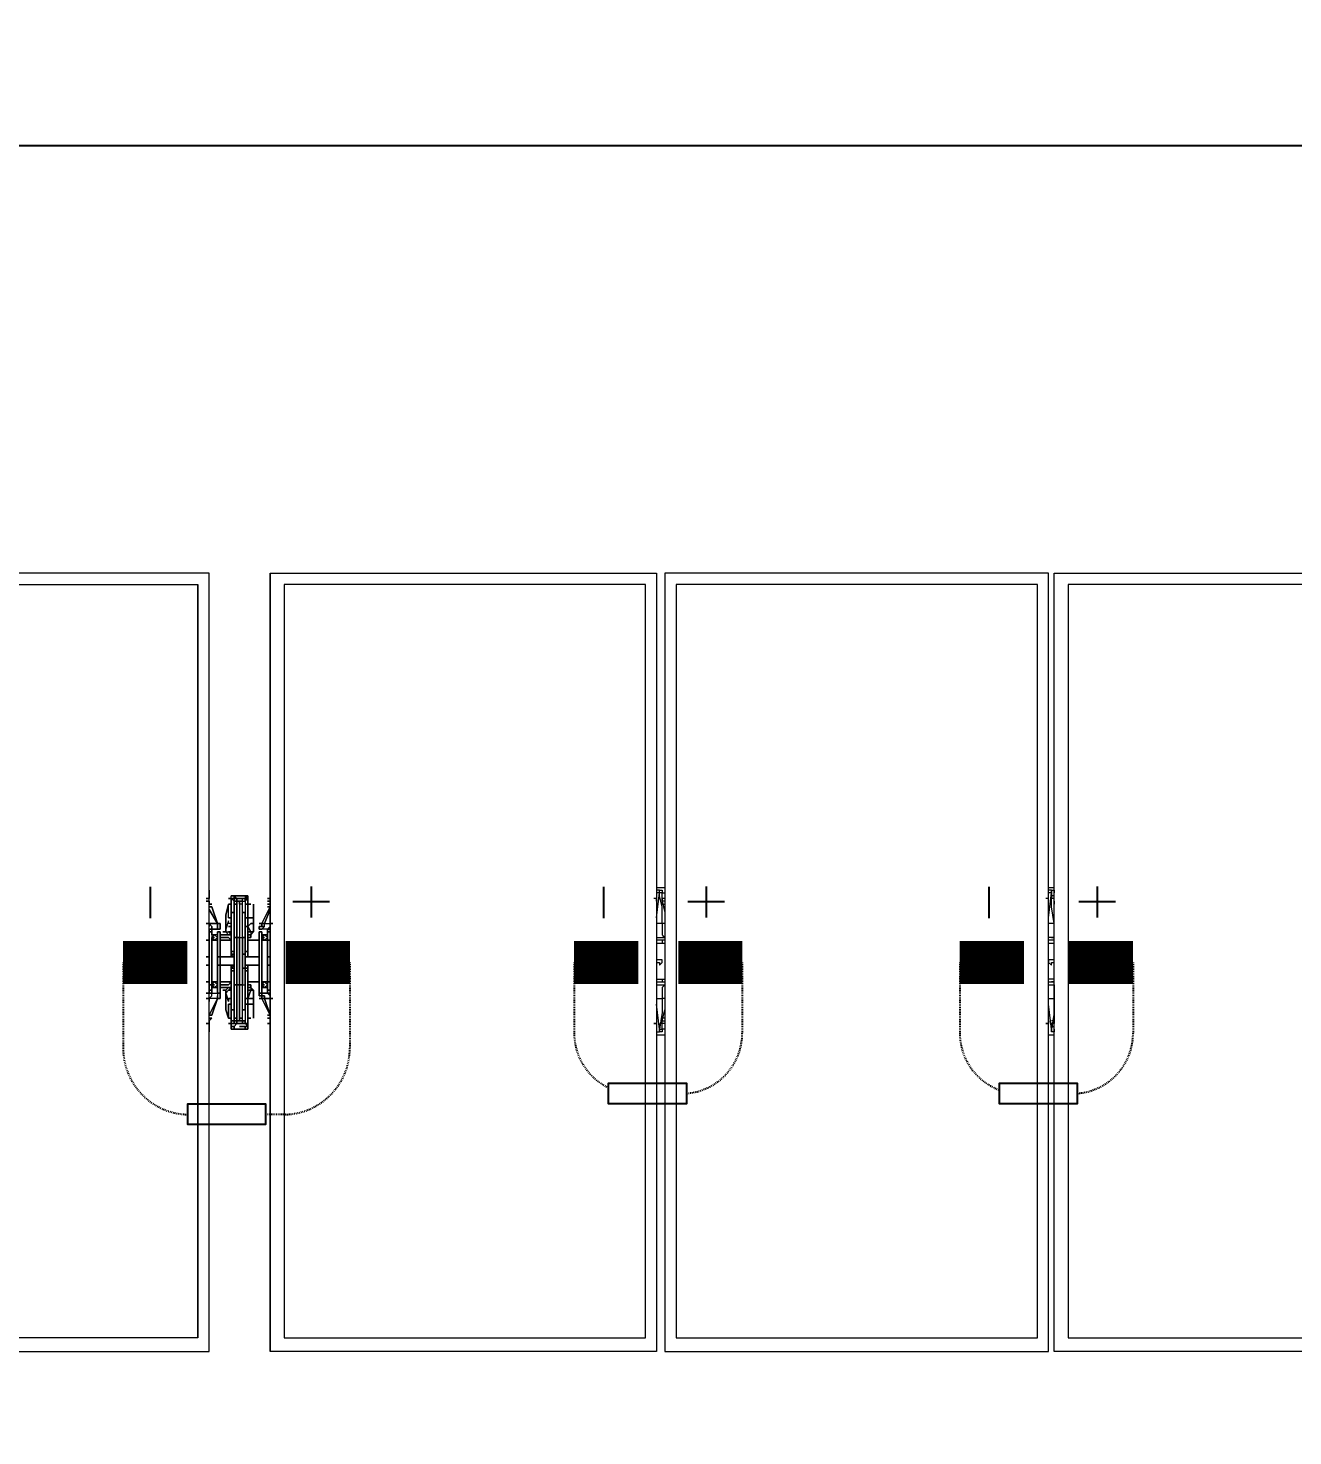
# Model space of a CAD drawing. Header units: feet. Extents: x -12372 to 90117, y -14865 to 4121.
# Drawn here: x 3112.9 to 3260, y 2515.7 to 2679.5 of the extents above; entities that cross this region are included whole.
import ezdxf
from ezdxf import colors
from ezdxf.entities.mleader import LeaderData, LeaderLine
from ezdxf.math import Vec2, Vec3

# ---------------------------------------------------------------- set-up
doc = ezdxf.new("R2010")
doc.units = ezdxf.units.FT
doc.header["$MEASUREMENT"] = 0
doc.linetypes.add('HIDDEN', pattern=[0.375, 0.25, -0.125])
for name, color, linetype in [('E-HARN-COMP', 8, 'Continuous'), ('E-TRNK-CABL-NEG', 6, 'HIDDEN'), ('E-TRUNK-CABLE-POS', 6, 'HIDDEN'), ('G-ANNO-TEXT', 1, 'Continuous'), ('Polarity-Text', 7, 'Continuous')]:
    doc.layers.add(name, color=color, linetype=linetype)
doc.styles.add('NEI-A', font='arial.ttf')

# ---------------------------------------------------------------- blocks, each defined once
blk = doc.blocks.new('A$Cc93f9aa1')
at = {"lineweight": 5}
for points in [[(3.60319, 0.46665), (3.60319, 0), (3.37153, 0), (3.37153, 0.46665)], [(3.83651, 0.46665), (3.60652, 0.46665), (3.60652, 0), (3.83651, 0)], [(4.07317, 0), (3.84151, 0), (3.84151, 0.46665), (4.07317, 0.46665)], [(4.10983, 0), (4.33982, 0), (4.33982, 0.46665), (4.10983, 0.46665)], [(3.59485, 0.45831), (3.37986, 0.45831), (3.37986, 0.00667), (3.59485, 0.00667)], [(3.82984, 0.00667), (3.82984, 0.45831), (3.61319, 0.45831), (3.61319, 0.00667)], [(4.06483, 0.00667), (4.06483, 0.45831), (3.84818, 0.45831), (3.84818, 0.00667)], [(4.1165, 0.45831), (4.33316, 0.45831), (4.33316, 0.00667), (4.1165, 0.00667)], [(4.07317, 0.26666), (4.07317, 0.26999), (4.07317, 0.27499), (4.07317, 0.26999)], [(4.09483, 0.26832), (4.0965, 0.26832), (4.09483, 0.26832), (4.09317, 0.26832), (4.09317, 0.26999), (4.09483, 0.26999), (4.0965, 0.26999), (4.09483, 0.26999), (4.09483, 0.26832), (4.09317, 0.26832), (4.0915, 0.26832), (4.08983, 0.26832), (4.08983, 0.26999), (4.08817, 0.26999), (4.0865, 0.26999), (4.08817, 0.26999), (4.08983, 0.26999), (4.08983, 0.26832), (4.0915, 0.26832), (4.0915, 0.26666), (4.0915, 0.24666), (4.08983, 0.24666), (4.08983, 0.21832), (4.08817, 0.21832), (4.08817, 0.24666), (4.08817, 0.21832), (4.08983, 0.21832), (4.08983, 0.24666), (4.0915, 0.24666), (4.0915, 0.26666), (4.08983, 0.26666), (4.0915, 0.26666), (4.0915, 0.26832), (4.08983, 0.26832), (4.08817, 0.26832), (4.08817, 0.26999), (4.0865, 0.26999), (4.0865, 0.27332), (4.0865, 0.27166), (4.08817, 0.26999), (4.0865, 0.26999), (4.08817, 0.26999), (4.08983, 0.26999), (4.0915, 0.26999), (4.08983, 0.26999), (4.08817, 0.26999), (4.0865, 0.27166), (4.08817, 0.27166), (4.0865, 0.27166), (4.08817, 0.27166), (4.08983, 0.27166), (4.0915, 0.27166), (4.08983, 0.27166), (4.08817, 0.27166), (4.0865, 0.27166), (4.0865, 0.27332), (4.0865, 0.26999), (4.08817, 0.26999), (4.08817, 0.26832), (4.08983, 0.26832), (4.0915, 0.26832), (4.09317, 0.26832), (4.09483, 0.26832), (4.09483, 0.26999), (4.09317, 0.26999), (4.09483, 0.27166), (4.0965, 0.27166), (4.09483, 0.27166), (4.09483, 0.27332), (4.0965, 0.27332), (4.09483, 0.27332), (4.09483, 0.27166), (4.09317, 0.26999), (4.09483, 0.26999), (4.09317, 0.26999), (4.0915, 0.26999), (4.08983, 0.26999), (4.0915, 0.26999), (4.09317, 0.26999), (4.09483, 0.26999), (4.0965, 0.26999), (4.0965, 0.27332), (4.09483, 0.27332), (4.08983, 0.27332), (4.0865, 0.27332), (4.08817, 0.27332), (4.0865, 0.27332), (4.08983, 0.27332), (4.09483, 0.27332), (4.0965, 0.27332), (4.0965, 0.26999), (4.09817, 0.26999), (4.0965, 0.26999), (4.09483, 0.26999), (4.09317, 0.26999), (4.09483, 0.26999), (4.0965, 0.26999), (4.0965, 0.26166), (4.09483, 0.26166), (4.0965, 0.26166), (4.0965, 0.23832), (4.09483, 0.23832), (4.0965, 0.23832), (4.0965, 0.23666), (4.09483, 0.23499), (4.0965, 0.23499), (4.09483, 0.23499), (4.10317, 0.23499), (4.10483, 0.23499), (4.10317, 0.23499), (4.10317, 0.22999), (4.10317, 0.23499), (4.09483, 0.23499), (4.0965, 0.23499), (4.09483, 0.23499), (4.0965, 0.23666), (4.0965, 0.23832), (4.0965, 0.26166), (4.0965, 0.26999), (4.09483, 0.26999), (4.0965, 0.26999), (4.09483, 0.26999), (4.09317, 0.26999), (4.09317, 0.26832)], [(4.0965, 0.27166), (4.09483, 0.27166)], [(4.10983, 0.26999), (4.10983, 0.26832), (4.10817, 0.26666), (4.10983, 0.26832), (4.10983, 0.26999), (4.10983, 0.27499)], [(4.07483, 0.25166), (4.07483, 0.24999), (4.07317, 0.24999), (4.07317, 0.25166), (4.07483, 0.25166), (4.07317, 0.25332), (4.07317, 0.25499), (4.0765, 0.25499), (4.07817, 0.25499), (4.07317, 0.26499), (4.07817, 0.25499), (4.0765, 0.25499), (4.0765, 0.25332), (4.07817, 0.25332), (4.07817, 0.25166)], [(4.08317, 0.26666), (4.08317, 0.25832), (4.08317, 0.25666), (4.08317, 0.25499), (4.0865, 0.25499), (4.08317, 0.25499), (4.08317, 0.25666), (4.08317, 0.25832), (4.0865, 0.25832), (4.0865, 0.26666), (4.0865, 0.25832), (4.0865, 0.25499), (4.08483, 0.24999), (4.08317, 0.24999), (4.08317, 0.25666), (4.08317, 0.24999), (4.08483, 0.24999), (4.0865, 0.25499), (4.0865, 0.25832), (4.08317, 0.25832)], [(4.08317, 0.26666), (4.08317, 0.24999)], [(4.0865, 0.26666), (4.08483, 0.26666)], [(4.0865, 0.23832), (4.08817, 0.23832), (4.0865, 0.23832), (4.0865, 0.26166), (4.0865, 0.26999), (4.0865, 0.26166)], [(4.08983, 0.26832), (4.08983, 0.24666), (4.08817, 0.24666), (4.08817, 0.26832)], [(4.08983, 0.26832), (4.08983, 0.24666), (4.08817, 0.24666), (4.08817, 0.26832)], [(4.08983, 0.26166), (4.08817, 0.26166)], [(4.08983, 0.26166), (4.08817, 0.26166)], [(4.09317, 0.21832), (4.09317, 0.24666), (4.09483, 0.24666), (4.09483, 0.26832), (4.09317, 0.26832), (4.09317, 0.24666), (4.0915, 0.24666), (4.0915, 0.21832), (4.09317, 0.21832), (4.09317, 0.19666), (4.0915, 0.19666), (4.08983, 0.19666), (4.0915, 0.19666), (4.09317, 0.19666), (4.09483, 0.19666), (4.09317, 0.19666), (4.09483, 0.19666), (4.09317, 0.19666), (4.09317, 0.21832), (4.0915, 0.21832), (4.0915, 0.24666), (4.09317, 0.24666), (4.09317, 0.26832), (4.09483, 0.26832), (4.09483, 0.24666), (4.09317, 0.24666), (4.09317, 0.21832), (4.09483, 0.21832), (4.09483, 0.24666), (4.09483, 0.21832)], [(4.09483, 0.26666), (4.09317, 0.26666)], [(4.0965, 0.26166), (4.09483, 0.26166)], [(4.0965, 0.25499), (4.0965, 0.25832), (4.09817, 0.25832), (4.09817, 0.26666), (4.0965, 0.26666), (4.09817, 0.26666), (4.09817, 0.25832), (4.0965, 0.25832), (4.0965, 0.26666), (4.0965, 0.25832), (4.0965, 0.25499), (4.09817, 0.25499), (4.09817, 0.25666), (4.09983, 0.25166), (4.09817, 0.25666), (4.09817, 0.25499)], [(4.09983, 0.24999), (4.09983, 0.26166), (4.09817, 0.26666), (4.09983, 0.26166), (4.09983, 0.24999), (4.09983, 0.25166)], [(4.10483, 0.25332), (4.10483, 0.25499), (4.10817, 0.26499), (4.10483, 0.25499), (4.10983, 0.25499), (4.10817, 0.25332), (4.10817, 0.25166), (4.10483, 0.25166), (4.10483, 0.25332), (4.10483, 0.25499), (4.10983, 0.25499), (4.10817, 0.25332), (4.10817, 0.25166), (4.10483, 0.25166)], [(4.07317, 0.25166), (4.07317, 0.24999), (4.07483, 0.24999), (4.07483, 0.25166), (4.07817, 0.25166), (4.07817, 0.25332), (4.0765, 0.25332), (4.0765, 0.25499), (4.07317, 0.25499), (4.07317, 0.25332), (4.07483, 0.25166)], [(4.07817, 0.25166), (4.07983, 0.25166), (4.07983, 0.25332), (4.07817, 0.25332), (4.07817, 0.25499), (4.07983, 0.25499), (4.07817, 0.25499), (4.07817, 0.25332), (4.0765, 0.25332), (4.07817, 0.25332), (4.07817, 0.25499), (4.07817, 0.25332), (4.07983, 0.25332), (4.07983, 0.25166), (4.07817, 0.25166), (4.07983, 0.25166), (4.07983, 0.21499), (4.07817, 0.21499), (4.07983, 0.21499), (4.07983, 0.25166)], [(4.08317, 0.25166), (4.08317, 0.24999), (4.08317, 0.25999), (4.08317, 0.24999)], [(4.0965, 0.25499), (4.0965, 0.24999), (4.0965, 0.24832), (4.09817, 0.24999), (4.0965, 0.24832), (4.0965, 0.24999), (4.09817, 0.24999), (4.09983, 0.25166), (4.09817, 0.24999), (4.0965, 0.24999)], [(4.09983, 0.24999), (4.09983, 0.25999), (4.09983, 0.24999), (4.09817, 0.24832), (4.09983, 0.24999), (4.1015, 0.24999)], [(4.09983, 0.25666), (4.09983, 0.25832)], [(4.10483, 0.25499), (4.10317, 0.25499), (4.10483, 0.25499), (4.10483, 0.25332), (4.10483, 0.25499), (4.10317, 0.25499)], [(4.10483, 0.21499), (4.10317, 0.21499), (4.10317, 0.25166), (4.10483, 0.25166), (4.10317, 0.25166), (4.10317, 0.25499), (4.10317, 0.25166), (4.10483, 0.25166), (4.10317, 0.25166), (4.10317, 0.21499)], [(4.07483, 0.21499), (4.07483, 0.21332), (4.07483, 0.21499), (4.07317, 0.21499), (4.07317, 0.24999), (4.07317, 0.21499)], [(4.07483, 0.24499), (4.07317, 0.24499), (4.07483, 0.24499), (4.0765, 0.24499), (4.07817, 0.24666), (4.07817, 0.24832), (4.0765, 0.24832), (4.07483, 0.24832), (4.07483, 0.24666)], [(4.0765, 0.24832), (4.07483, 0.24666), (4.0765, 0.24499), (4.07817, 0.24666)], [(4.07483, 0.24666), (4.07483, 0.24832), (4.0765, 0.24832), (4.07817, 0.24832), (4.07817, 0.24666), (4.0765, 0.24499), (4.07483, 0.24499)], [(4.0765, 0.24832), (4.07483, 0.24666), (4.0765, 0.24499), (4.07817, 0.24666)], [(4.0765, 0.24499), (4.07483, 0.24499), (4.07483, 0.24666), (4.07483, 0.24832), (4.0765, 0.24832), (4.07817, 0.24832), (4.07817, 0.24666), (4.07817, 0.24499), (4.0765, 0.24499), (4.07817, 0.24499), (4.07817, 0.24666), (4.0765, 0.24666), (4.07817, 0.24666), (4.0765, 0.24666), (4.07817, 0.24666), (4.0765, 0.24666), (4.07817, 0.24666), (4.0765, 0.24666), (4.07817, 0.24666), (4.0765, 0.24666), (4.07817, 0.24666), (4.0765, 0.24666), (4.07817, 0.24666), (4.0765, 0.24666), (4.07817, 0.24666), (4.0765, 0.24666), (4.07817, 0.24666), (4.07817, 0.24832), (4.0765, 0.24832), (4.07483, 0.24832), (4.07483, 0.24666), (4.07483, 0.24499)], [(4.07817, 0.24666), (4.0765, 0.24666)], [(4.07983, 0.24499), (4.0865, 0.24499)], [(4.08483, 0.24999), (4.08317, 0.24999), (4.08483, 0.24832), (4.08317, 0.24999), (4.08483, 0.24832)], [(4.08483, 0.24832), (4.08483, 0.24666), (4.0865, 0.24666), (4.08483, 0.24666), (4.08483, 0.24832), (4.0865, 0.24832), (4.08483, 0.24832), (4.0865, 0.24832)], [(4.09983, 0.24999), (4.09817, 0.24832), (4.0965, 0.24832), (4.10317, 0.24832), (4.0965, 0.24832), (4.09817, 0.24832), (4.09983, 0.24832), (4.09817, 0.24832)], [(4.0965, 0.24832), (4.09817, 0.24832)], [(4.10317, 0.24666), (4.09817, 0.24666), (4.0965, 0.24499), (4.10317, 0.24499), (4.0965, 0.24499), (4.09817, 0.24666)], [(4.1065, 0.24832), (4.10483, 0.24666), (4.1065, 0.24499), (4.10817, 0.24666)], [(4.10483, 0.24666), (4.10483, 0.24832), (4.1065, 0.24832), (4.10817, 0.24832), (4.10817, 0.24666), (4.1065, 0.24499), (4.10483, 0.24499), (4.10483, 0.24666), (4.10483, 0.24832), (4.10483, 0.24666), (4.10483, 0.24499), (4.1065, 0.24499), (4.10817, 0.24666), (4.10817, 0.24832), (4.1065, 0.24832), (4.10483, 0.24832)], [(4.1065, 0.24832), (4.10483, 0.24666), (4.1065, 0.24499), (4.10817, 0.24666)], [(4.1115, 0.25166), (4.10983, 0.25166), (4.10983, 0.24999), (4.10983, 0.25166), (4.10817, 0.25166), (4.10983, 0.25166)], [(4.10817, 0.24999), (4.10817, 0.25166), (4.10817, 0.24999), (4.10983, 0.24999), (4.10983, 0.21499), (4.10817, 0.21499), (4.10983, 0.21499), (4.10983, 0.24999)], [(4.1115, 0.24499), (4.10983, 0.24499)], [(4.0865, 0.23832), (4.0865, 0.23666), (4.0865, 0.23499), (4.08817, 0.23499), (4.0865, 0.23499), (4.0865, 0.23832), (4.0865, 0.23666), (4.08817, 0.23666), (4.0865, 0.23666), (4.0865, 0.23499), (4.08817, 0.23499), (4.0865, 0.23499)], [(4.0965, 0.23666), (4.0965, 0.23499), (4.09817, 0.23499), (4.0965, 0.23499), (4.0965, 0.23666), (4.09483, 0.23666), (4.0965, 0.23666), (4.0965, 0.23832), (4.0965, 0.23666), (4.09483, 0.23666)], [(3.60485, 0.23499), (3.60485, 0.23332), (3.60319, 0.23332), (3.60319, 0.23166), (3.60485, 0.23166), (3.60652, 0.23166), (3.60652, 0.23332)], [(3.83984, 0.23499), (3.83818, 0.23332), (3.83818, 0.23166), (3.84151, 0.23166), (3.84151, 0.23332), (3.83984, 0.23332)], [(4.07483, 0.23499), (4.07317, 0.23499)], [(4.07483, 0.23499), (4.07317, 0.23499)], [(4.07483, 0.22999), (4.07317, 0.22999)], [(4.07483, 0.22999), (4.07317, 0.22999)], [(4.07983, 0.23499), (4.08817, 0.23499), (4.0865, 0.23499), (4.08817, 0.23499), (4.07983, 0.23499), (4.07983, 0.22999)], [(4.08817, 0.22999), (4.07983, 0.22999), (4.08817, 0.22999), (4.0865, 0.22999), (4.08817, 0.22999), (4.0865, 0.22999)], [(4.0865, 0.22999), (4.08817, 0.22999), (4.0865, 0.22999), (4.0865, 0.22666), (4.0865, 0.22999), (4.0865, 0.22666)], [(4.10483, 0.22999), (4.10317, 0.22999), (4.09483, 0.22999), (4.0965, 0.22999), (4.09483, 0.22999), (4.0965, 0.22999), (4.0965, 0.22666), (4.0965, 0.22832), (4.09483, 0.22999), (4.10317, 0.22999)], [(4.0965, 0.22666), (4.0965, 0.22999), (4.09483, 0.22999), (4.0965, 0.22832)], [(4.0965, 0.22999), (4.09483, 0.22999)], [(4.09817, 0.22999), (4.0965, 0.22999)], [(4.1115, 0.23499), (4.10983, 0.23499)], [(4.1115, 0.23499), (4.10983, 0.23499)], [(4.1115, 0.22999), (4.10983, 0.22999)], [(4.1115, 0.22999), (4.10983, 0.22999)], [(4.07483, 0.21666), (4.0765, 0.21666), (4.07817, 0.21832), (4.07817, 0.21999), (4.0765, 0.21999), (4.07483, 0.21999), (4.07317, 0.21999), (4.07483, 0.21999), (4.07483, 0.21832), (4.07483, 0.21999), (4.07483, 0.21832), (4.07483, 0.21666), (4.0765, 0.21666)], [(4.0765, 0.21999), (4.07483, 0.21832), (4.0765, 0.21666), (4.07817, 0.21832)], [(4.0765, 0.21999), (4.07483, 0.21832), (4.0765, 0.21666), (4.07817, 0.21832)], [(4.0765, 0.21999), (4.07483, 0.21999), (4.0765, 0.21999), (4.07817, 0.21999), (4.07817, 0.21832), (4.07817, 0.21666), (4.0765, 0.21666), (4.07817, 0.21666), (4.07817, 0.21832), (4.0765, 0.21832), (4.07817, 0.21832), (4.0765, 0.21832), (4.07817, 0.21832), (4.0765, 0.21832), (4.07817, 0.21832), (4.0765, 0.21832), (4.07817, 0.21832), (4.0765, 0.21832), (4.07817, 0.21832), (4.0765, 0.21832), (4.07817, 0.21832), (4.0765, 0.21832), (4.07817, 0.21832), (4.0765, 0.21832), (4.07817, 0.21832), (4.07817, 0.21999), (4.0765, 0.21999), (4.07483, 0.21999), (4.07483, 0.21832), (4.07483, 0.21666), (4.07483, 0.21832), (4.07483, 0.21666), (4.0765, 0.21666), (4.07817, 0.21832), (4.07817, 0.21999)], [(4.0865, 0.21999), (4.07983, 0.21999)], [(4.0865, 0.22666), (4.0865, 0.20333), (4.0865, 0.19499), (4.0865, 0.20333), (4.0865, 0.22666), (4.08817, 0.22666)], [(4.0965, 0.22666), (4.09483, 0.22666), (4.0965, 0.22666), (4.0965, 0.20333), (4.09483, 0.20333), (4.0965, 0.20333)], [(4.09817, 0.21832), (4.10317, 0.21832), (4.09817, 0.21832), (4.0965, 0.21999), (4.10317, 0.21999), (4.0965, 0.21999)], [(4.10483, 0.21999), (4.10483, 0.21832), (4.10483, 0.21666), (4.1065, 0.21666), (4.10817, 0.21832), (4.10817, 0.21999), (4.1065, 0.21999)], [(4.1065, 0.21999), (4.10483, 0.21832), (4.1065, 0.21666), (4.10817, 0.21832)], [(4.10483, 0.21999), (4.10483, 0.21832), (4.10483, 0.21666), (4.10483, 0.21832), (4.10483, 0.21999), (4.1065, 0.21999)], [(4.1065, 0.21999), (4.10483, 0.21832), (4.1065, 0.21666), (4.10817, 0.21832)], [(4.10817, 0.21999), (4.10817, 0.21832), (4.10817, 0.21999), (4.1065, 0.21999)], [(4.1115, 0.21999), (4.10983, 0.21999)], [(4.07317, 0.21499), (4.07317, 0.21332)], [(4.0765, 0.21166), (4.0765, 0.20999), (4.07817, 0.20999), (4.07317, 0.19999), (4.07817, 0.20999), (4.0765, 0.20999), (4.07317, 0.20999), (4.07317, 0.21166), (4.07483, 0.21332), (4.07817, 0.21332), (4.0765, 0.21166), (4.0765, 0.20999), (4.07317, 0.20999), (4.07317, 0.21166), (4.07483, 0.21332), (4.07817, 0.21332)], [(4.07817, 0.21832), (4.0765, 0.21832)], [(4.07983, 0.20999), (4.07817, 0.20999), (4.07817, 0.21166), (4.0765, 0.21166), (4.07817, 0.21166), (4.07817, 0.20999)], [(4.07817, 0.21332), (4.07983, 0.21332), (4.07983, 0.21166), (4.07817, 0.21166), (4.07817, 0.20999), (4.07817, 0.21166), (4.07983, 0.21166), (4.07983, 0.21332)], [(4.08317, 0.21332), (4.08317, 0.20832), (4.08317, 0.21332), (4.08317, 0.21499), (4.08483, 0.21499), (4.08483, 0.21666), (4.08317, 0.21499), (4.08317, 0.21332), (4.08317, 0.21499), (4.08483, 0.21499), (4.0865, 0.21166), (4.08483, 0.20999), (4.08317, 0.20999), (4.08317, 0.20832), (4.08317, 0.20666), (4.08317, 0.20832), (4.08317, 0.20999), (4.08483, 0.20999), (4.0865, 0.21166), (4.08483, 0.21499), (4.08483, 0.21666), (4.08317, 0.21499), (4.08483, 0.21666), (4.08317, 0.21499), (4.08317, 0.20499), (4.08317, 0.21499)], [(4.0865, 0.21666), (4.08483, 0.21666), (4.08317, 0.21499), (4.08317, 0.20499), (4.08317, 0.21499), (4.08483, 0.21666), (4.0865, 0.21666), (4.08483, 0.21666), (4.0865, 0.21666), (4.08483, 0.21666), (4.0865, 0.21666), (4.08483, 0.21666)], [(4.0865, 0.21832), (4.08483, 0.21832), (4.08483, 0.21666), (4.08483, 0.21832)], [(4.09317, 0.19499), (4.09317, 0.19666), (4.09483, 0.19666), (4.09483, 0.21832), (4.09483, 0.19666), (4.09317, 0.19666), (4.09317, 0.19499), (4.09483, 0.19499)], [(4.0965, 0.21499), (4.0965, 0.21666), (4.10317, 0.21666), (4.0965, 0.21666)], [(4.0965, 0.21666), (4.09817, 0.21499), (4.0965, 0.21666), (4.09817, 0.21666)], [(4.09983, 0.21666), (4.09817, 0.21666), (4.09983, 0.21499), (4.09817, 0.21666), (4.0965, 0.21666), (4.09817, 0.21666)], [(4.09817, 0.19833), (4.0965, 0.19833), (4.09817, 0.19833), (4.09983, 0.20499), (4.09983, 0.21499), (4.09983, 0.21332), (4.09983, 0.21499), (4.09983, 0.20499)], [(4.09817, 0.20832), (4.09983, 0.21332), (4.09983, 0.21499), (4.0965, 0.21499), (4.0965, 0.21166), (4.0965, 0.20999), (4.09817, 0.20999)], [(4.09817, 0.20832), (4.09983, 0.21332), (4.09983, 0.21499), (4.0965, 0.21499), (4.0965, 0.21166), (4.0965, 0.20999), (4.09817, 0.20999)], [(4.09817, 0.21666), (4.09983, 0.21499)], [(4.09983, 0.21499), (4.09983, 0.20499), (4.09983, 0.21499), (4.1015, 0.21499)], [(4.10483, 0.21332), (4.10317, 0.21332), (4.10317, 0.20999), (4.10483, 0.20999), (4.10483, 0.21166), (4.10483, 0.21332), (4.10483, 0.21166), (4.10483, 0.20999), (4.10317, 0.20999), (4.10317, 0.21332), (4.10483, 0.21332), (4.10817, 0.21332), (4.10817, 0.21499), (4.10817, 0.21332)], [(4.10317, 0.20999), (4.10483, 0.20999), (4.10483, 0.21166), (4.10483, 0.20999)], [(4.10483, 0.20999), (4.10983, 0.20999), (4.10817, 0.21166), (4.10817, 0.21332), (4.10983, 0.21332), (4.10983, 0.21499), (4.10983, 0.21332), (4.10817, 0.21332), (4.10817, 0.21166), (4.10983, 0.20999), (4.10483, 0.20999), (4.10817, 0.19999)], [(4.10817, 0.21832), (4.1065, 0.21832)], [(4.10817, 0.21832), (4.1065, 0.21832)], [(4.08317, 0.19833), (4.08317, 0.20499), (4.08317, 0.19833), (4.08317, 0.20666), (4.0865, 0.20666), (4.0865, 0.19833), (4.08483, 0.19833), (4.0865, 0.19833), (4.0865, 0.20666), (4.08317, 0.20666)], [(4.0865, 0.20999), (4.0865, 0.20666)], [(4.08983, 0.20333), (4.08817, 0.20333)], [(4.08983, 0.20333), (4.08817, 0.20333)], [(4.09483, 0.19499), (4.09483, 0.19666), (4.09483, 0.19499), (4.0965, 0.19499), (4.0965, 0.19333), (4.09483, 0.19333), (4.0965, 0.19333), (4.09483, 0.19333), (4.09483, 0.19499), (4.0965, 0.19499), (4.0965, 0.20333), (4.0965, 0.19499), (4.09817, 0.19499), (4.0965, 0.19499), (4.0965, 0.19333), (4.09483, 0.19333), (4.09317, 0.19499), (4.0915, 0.19499), (4.09317, 0.19499), (4.09483, 0.19499), (4.09317, 0.19499)], [(4.0965, 0.20333), (4.09483, 0.20333)], [(4.0965, 0.20666), (4.0965, 0.20999)], [(4.09817, 0.19833), (4.0965, 0.19833), (4.0965, 0.20666), (4.09817, 0.20666)], [(4.09817, 0.19833), (4.0965, 0.19833), (4.0965, 0.20666), (4.09817, 0.20666)], [(4.09983, 0.20666), (4.09983, 0.20832)], [(4.07317, 0.19666), (4.07317, 0.19833)], [(4.07317, 0.18999), (4.07317, 0.19499)], [(4.08817, 0.19833), (4.0865, 0.19833)], [(4.09317, 0.19333), (4.08817, 0.19333), (4.0865, 0.19333), (4.08817, 0.19333), (4.0865, 0.19333), (4.0865, 0.19499), (4.08817, 0.19499), (4.08817, 0.19666), (4.08817, 0.19499), (4.0865, 0.19499), (4.0865, 0.19333), (4.08817, 0.19333)], [(4.0915, 0.19833), (4.0915, 0.19666), (4.08983, 0.19666), (4.0915, 0.19666)], [(4.09483, 0.19833), (4.09317, 0.19833)], [(4.0965, 0.19499), (4.09483, 0.19499), (4.09483, 0.19333), (4.0965, 0.19333), (4.09483, 0.19333), (4.09317, 0.19499), (4.09483, 0.19499), (4.09317, 0.19499), (4.09483, 0.19499), (4.09483, 0.19666)], [(4.10817, 0.19833), (4.10983, 0.19833), (4.10983, 0.19666), (4.10983, 0.19833)], [(4.10983, 0.18999), (4.10983, 0.19499)]]:
    blk.add_lwpolyline(points, close=True, dxfattribs=at)
for points in [[(4.07317, 0), (4.07317, 0.46665)], [(4.10983, 0.46665), (4.10983, 0)], [(4.06483, 0.00667), (4.06483, 0.45831)], [(4.1165, 0.45831), (4.1165, 0.00667)], [(3.60652, 0.27666), (3.60319, 0.27666)], [(3.60485, 0.26999), (3.60485, 0.27332), (3.60485, 0.27499), (3.60485, 0.27332), (3.60485, 0.27166), (3.60319, 0.27166), (3.60319, 0.26832)], [(3.60485, 0.25499), (3.60319, 0.25499), (3.60319, 0.26332), (3.60485, 0.27332)], [(3.84151, 0.27666), (3.83651, 0.27666)], [(3.83651, 0.25499), (3.83818, 0.25499), (3.83818, 0.26332), (3.83984, 0.27332)], [(3.84151, 0.27499), (3.83984, 0.27499), (3.83984, 0.27332), (3.83818, 0.27332), (3.83818, 0.26999), (3.83818, 0.26832)], [(3.83984, 0.26999), (3.83984, 0.27332), (3.83984, 0.27499)], [(4.07317, 0.26666), (4.07317, 0.26666)], [(4.07317, 0.26666), (4.07317, 0.26666)], [(4.08817, 0.26999), (4.08983, 0.26999), (4.08817, 0.26999)], [(4.08817, 0.26999), (4.08983, 0.26999), (4.08817, 0.26999)], [(4.09483, 0.26999), (4.09483, 0.26999)], [(4.09483, 0.26999), (4.09483, 0.26999)], [(4.10983, 0.26666), (4.10983, 0.26666)], [(4.10983, 0.26666), (4.10983, 0.26666)], [(3.60485, 0.24666), (3.60319, 0.24666), (3.60319, 0.25499)], [(3.83984, 0.24666), (3.83818, 0.24666), (3.83651, 0.24666), (3.83818, 0.24832), (3.83818, 0.25499)], [(4.08317, 0.25999), (4.08317, 0.25999)], [(4.08317, 0.25999), (4.08317, 0.25999)], [(4.09817, 0.25999), (4.09817, 0.25999)], [(4.09817, 0.25999), (4.09817, 0.25999)], [(3.60652, 0.24666), (3.60319, 0.24666)], [(3.60652, 0.24499), (3.60319, 0.24499), (3.60485, 0.24499)], [(3.60319, 0.24499), (3.60319, 0.24332), (3.60652, 0.24332)], [(3.84151, 0.24666), (3.83651, 0.24666)], [(3.84151, 0.24499), (3.83818, 0.24499), (3.83651, 0.24499)], [(3.83818, 0.24332), (3.83818, 0.24499)], [(4.07483, 0.24832), (4.07483, 0.24832)], [(4.07483, 0.24832), (4.07483, 0.24832)], [(4.07483, 0.24666), (4.07483, 0.24666)], [(4.07483, 0.24666), (4.07483, 0.24666)], [(4.07483, 0.24499), (4.07483, 0.24499)], [(4.07483, 0.24499), (4.07483, 0.24499)], [(4.0765, 0.24832), (4.0765, 0.24832)], [(4.0765, 0.24832), (4.0765, 0.24832)], [(4.0765, 0.24499), (4.07817, 0.24499)], [(4.0765, 0.24499), (4.0765, 0.24499)], [(4.0765, 0.24499), (4.07817, 0.24499)], [(4.0765, 0.24499), (4.0765, 0.24499)], [(4.07817, 0.25166), (4.07817, 0.25166)], [(4.07817, 0.25166), (4.07817, 0.25166)], [(4.07817, 0.24832), (4.07817, 0.24832)], [(4.07817, 0.24832), (4.07817, 0.24832)], [(4.07817, 0.24666), (4.07817, 0.24666)], [(4.07817, 0.24666), (4.07817, 0.24666)], [(4.07817, 0.24499), (4.07817, 0.24499)], [(4.07817, 0.24499), (4.07817, 0.24499)], [(4.07983, 0.25166), (4.07983, 0.25166)], [(4.07983, 0.25166), (4.07983, 0.25166)], [(4.08317, 0.24999), (4.08483, 0.24832)], [(4.08317, 0.24999), (4.08483, 0.24832)], [(4.08317, 0.24999), (4.08483, 0.24832)], [(4.08317, 0.24999), (4.08483, 0.24999)], [(4.08483, 0.24832), (4.08483, 0.24999)], [(4.0865, 0.24832), (4.08483, 0.24832)], [(4.0865, 0.24832), (4.08483, 0.24832)], [(4.08483, 0.24832), (4.0865, 0.24832)], [(4.08483, 0.24832), (4.0865, 0.24832)], [(4.10317, 0.25166), (4.10317, 0.25166)], [(4.10317, 0.25166), (4.10317, 0.25166)], [(4.10483, 0.24832), (4.1065, 0.24832), (4.10817, 0.24832), (4.10817, 0.24666), (4.10817, 0.24499), (4.1065, 0.24499), (4.10483, 0.24499), (4.10483, 0.24666), (4.10483, 0.24499)], [(4.10483, 0.24832), (4.10483, 0.24832)], [(4.10483, 0.24499), (4.1065, 0.24499), (4.10817, 0.24499), (4.10817, 0.24666), (4.1065, 0.24666), (4.10817, 0.24666), (4.1065, 0.24666), (4.10817, 0.24666), (4.1065, 0.24666), (4.10817, 0.24666), (4.1065, 0.24666), (4.10817, 0.24666), (4.1065, 0.24666), (4.10817, 0.24666), (4.1065, 0.24666), (4.10817, 0.24666), (4.1065, 0.24666), (4.10817, 0.24666), (4.1065, 0.24666), (4.10817, 0.24666), (4.1065, 0.24666), (4.10817, 0.24666), (4.10983, 0.24666), (4.10817, 0.24666), (4.10817, 0.24832), (4.1065, 0.24832), (4.10483, 0.24832)], [(4.10483, 0.24832), (4.10483, 0.24832)], [(4.10483, 0.24666), (4.10483, 0.24666)], [(4.10483, 0.24666), (4.10483, 0.24666)], [(4.10483, 0.24499), (4.10483, 0.24499)], [(4.10483, 0.24499), (4.10483, 0.24499)], [(4.1065, 0.24832), (4.1065, 0.24832)], [(4.1065, 0.24832), (4.1065, 0.24832)], [(4.1065, 0.24499), (4.1065, 0.24499)], [(4.1065, 0.24499), (4.1065, 0.24499)], [(4.10817, 0.24832), (4.10817, 0.24832)], [(4.10817, 0.24832), (4.10817, 0.24832)], [(4.10817, 0.24666), (4.10817, 0.24666)], [(4.10817, 0.24666), (4.10817, 0.24666)], [(4.10817, 0.24499), (4.10817, 0.24499)], [(4.10817, 0.24499), (4.10817, 0.24499)], [(3.84151, 0.24332), (3.83818, 0.24332), (3.83651, 0.24332)], [(4.0865, 0.22999), (4.08817, 0.22999)], [(4.0865, 0.22999), (4.08817, 0.22999)], [(4.0865, 0.22999), (4.08817, 0.22999)], [(4.0865, 0.22999), (4.08817, 0.22999)], [(4.0965, 0.22999), (4.09817, 0.22999)], [(4.0965, 0.22999), (4.09817, 0.22999)], [(3.60652, 0.22166), (3.60319, 0.22166), (3.60319, 0.21999), (3.60652, 0.21999)], [(3.84151, 0.22166), (3.83818, 0.22166), (3.83651, 0.22166)], [(3.83651, 0.21999), (3.83818, 0.21999), (3.84151, 0.21999)], [(3.83818, 0.21999), (3.83818, 0.22166)], [(4.07483, 0.21999), (4.07483, 0.21999)], [(4.07483, 0.21999), (4.07483, 0.21999)], [(4.0765, 0.21999), (4.0765, 0.21999)], [(4.0765, 0.21999), (4.0765, 0.21999)], [(4.07817, 0.21999), (4.07817, 0.21999)], [(4.07817, 0.21999), (4.07817, 0.21999)], [(4.10483, 0.21832), (4.10483, 0.21999)], [(4.1065, 0.21999), (4.10483, 0.21999)], [(4.10483, 0.21999), (4.10483, 0.21999)], [(4.10483, 0.21999), (4.10483, 0.21999)], [(4.10817, 0.21999), (4.1065, 0.21999)], [(4.1065, 0.21999), (4.1065, 0.21999)], [(4.1065, 0.21999), (4.1065, 0.21999)], [(4.10817, 0.21999), (4.10817, 0.21999)], [(4.10817, 0.21832), (4.10817, 0.21999)], [(4.10817, 0.21999), (4.10817, 0.21999)], [(3.60485, 0.21832), (3.60319, 0.21832), (3.60319, 0.20999), (3.60485, 0.19999), (3.60485, 0.19166), (3.60652, 0.19166)], [(3.60319, 0.21832), (3.60652, 0.21832)], [(3.83818, 0.20999), (3.83818, 0.21666), (3.83651, 0.21832), (3.83818, 0.21832), (3.83651, 0.21832)], [(3.84151, 0.21832), (3.83818, 0.21832)], [(4.07317, 0.21332), (4.07483, 0.21332), (4.07317, 0.21332)], [(4.07317, 0.21332), (4.07483, 0.21332), (4.07317, 0.21332)], [(4.07483, 0.21832), (4.07483, 0.21832)], [(4.07483, 0.21832), (4.07483, 0.21832)], [(4.07483, 0.21666), (4.07483, 0.21666)], [(4.07483, 0.21666), (4.07483, 0.21666)], [(4.0765, 0.21666), (4.0765, 0.21666)], [(4.0765, 0.21666), (4.0765, 0.21666)], [(4.07817, 0.21832), (4.07817, 0.21832)], [(4.07817, 0.21832), (4.07817, 0.21832)], [(4.07817, 0.21666), (4.07817, 0.21666)], [(4.07817, 0.21666), (4.07817, 0.21666)], [(4.07817, 0.21499), (4.07817, 0.21499)], [(4.07817, 0.21499), (4.07817, 0.21499)], [(4.07983, 0.21499), (4.07983, 0.21499)], [(4.07983, 0.21499), (4.07983, 0.21499)], [(4.08983, 0.21832), (4.08983, 0.19666), (4.08817, 0.19666), (4.08817, 0.21832)], [(4.08983, 0.21832), (4.08983, 0.19666), (4.08817, 0.19666), (4.08817, 0.21832)], [(4.0915, 0.21832), (4.08983, 0.21832)], [(4.0915, 0.21832), (4.08983, 0.21832)], [(4.0915, 0.19833), (4.0915, 0.21832)], [(4.0915, 0.19833), (4.0915, 0.21832)], [(4.10317, 0.21499), (4.10317, 0.21499)], [(4.10317, 0.21499), (4.10317, 0.21499)], [(4.10483, 0.21666), (4.10483, 0.21832)], [(4.10483, 0.21832), (4.10483, 0.21832)], [(4.10483, 0.21832), (4.10483, 0.21832)], [(4.10483, 0.21666), (4.1065, 0.21666)], [(4.10483, 0.21666), (4.10483, 0.21666)], [(4.10483, 0.21666), (4.1065, 0.21666)], [(4.10483, 0.21666), (4.1065, 0.21666)], [(4.10483, 0.21666), (4.10483, 0.21666)], [(4.10483, 0.21499), (4.10483, 0.21499)], [(4.10483, 0.21499), (4.10483, 0.21499)], [(4.1065, 0.21832), (4.10817, 0.21832)], [(4.1065, 0.21832), (4.10817, 0.21832)], [(4.1065, 0.21832), (4.10817, 0.21832)], [(4.1065, 0.21832), (4.10817, 0.21832)], [(4.1065, 0.21832), (4.10817, 0.21832)], [(4.1065, 0.21832), (4.10817, 0.21832)], [(4.1065, 0.21832), (4.10817, 0.21832)], [(4.1065, 0.21832), (4.10817, 0.21832)], [(4.1065, 0.21832), (4.10817, 0.21832)], [(4.1065, 0.21832), (4.10817, 0.21832)], [(4.1065, 0.21832), (4.10817, 0.21832)], [(4.1065, 0.21832), (4.10817, 0.21832)], [(4.1065, 0.21832), (4.10817, 0.21832)], [(4.1065, 0.21666), (4.10817, 0.21832)], [(4.1065, 0.21832), (4.10817, 0.21832)], [(4.1065, 0.21666), (4.10817, 0.21666)], [(4.1065, 0.21666), (4.1065, 0.21666)], [(4.1065, 0.21666), (4.10817, 0.21666)], [(4.1065, 0.21666), (4.1065, 0.21666)], [(4.10817, 0.21832), (4.10817, 0.21832)], [(4.10817, 0.21666), (4.10817, 0.21832)], [(4.10817, 0.21832), (4.10817, 0.21832)], [(4.10817, 0.21666), (4.10817, 0.21832)], [(4.10817, 0.21666), (4.10817, 0.21666)], [(4.10817, 0.21666), (4.10817, 0.21666)], [(3.83651, 0.20999), (3.83818, 0.20999), (3.83818, 0.19999), (3.83984, 0.19333), (3.83984, 0.19166), (3.84151, 0.19166)], [(4.08317, 0.20499), (4.08317, 0.20499)], [(4.08317, 0.20499), (4.08317, 0.20499)], [(4.09817, 0.20499), (4.09817, 0.20499)], [(4.09817, 0.20499), (4.09817, 0.20499)], [(3.60319, 0.19666), (3.60319, 0.19333), (3.60485, 0.19333), (3.60485, 0.18999), (3.60485, 0.19166), (3.60485, 0.19499)], [(3.83818, 0.19666), (3.83818, 0.19499), (3.83818, 0.19166), (3.83984, 0.19166), (3.83984, 0.18999), (3.84151, 0.18999)], [(3.83984, 0.19499), (3.83984, 0.19166), (3.83984, 0.18999)], [(4.07317, 0.19833), (4.07317, 0.19833)], [(4.07317, 0.19833), (4.07317, 0.19833)], [(4.07317, 0.19499), (4.07317, 0.19499)], [(4.07317, 0.19499), (4.07317, 0.19499)], [(4.08483, 0.19833), (4.08483, 0.19833)], [(4.08483, 0.19833), (4.08483, 0.19833)], [(4.0865, 0.19499), (4.08817, 0.19666)], [(4.0865, 0.19499), (4.08817, 0.19666)], [(4.0865, 0.19333), (4.08817, 0.19499)], [(4.0865, 0.19499), (4.08817, 0.19499)], [(4.0865, 0.19333), (4.08817, 0.19499)], [(4.0865, 0.19499), (4.08817, 0.19499)], [(4.08817, 0.19499), (4.08817, 0.19666)], [(4.08817, 0.19499), (4.08817, 0.19666)], [(4.08817, 0.19499), (4.08983, 0.19499)], [(4.08817, 0.19499), (4.08983, 0.19499)], [(4.08817, 0.19499), (4.08983, 0.19499)], [(4.08817, 0.19499), (4.08983, 0.19499)], [(4.08817, 0.19499), (4.08817, 0.19499)], [(4.08817, 0.19333), (4.08817, 0.19499)], [(4.08817, 0.19499), (4.08983, 0.19499)], [(4.08817, 0.19499), (4.08983, 0.19499)], [(4.08817, 0.19499), (4.08983, 0.19499)], [(4.08817, 0.19499), (4.08983, 0.19499)], [(4.08817, 0.19499), (4.08817, 0.19499)], [(4.08817, 0.19333), (4.08817, 0.19499)], [(4.08983, 0.19833), (4.0915, 0.19833)], [(4.08983, 0.19833), (4.0915, 0.19833)], [(4.08983, 0.19666), (4.08983, 0.19499)], [(4.08983, 0.19666), (4.08983, 0.19499)], [(4.08983, 0.19499), (4.0915, 0.19499)], [(4.08983, 0.19499), (4.0915, 0.19499)], [(4.08983, 0.19499), (4.0915, 0.19499)], [(4.08983, 0.19499), (4.0915, 0.19499)], [(4.09483, 0.19666), (4.09483, 0.19499), (4.0965, 0.19499)], [(4.0965, 0.19499), (4.09483, 0.19666)], [(4.09817, 0.19833), (4.09817, 0.19833)], [(4.09817, 0.19833), (4.09817, 0.19833)], [(4.10983, 0.19833), (4.10983, 0.19833)], [(4.10983, 0.19833), (4.10983, 0.19833)], [(4.10983, 0.19499), (4.10983, 0.19499)], [(4.10983, 0.19499), (4.10983, 0.19499)], [(3.60652, 0.18833), (3.60319, 0.18833)], [(3.60485, 0.18999), (3.60652, 0.18999)], [(3.84151, 0.18833), (3.83651, 0.18833)], [(4.0865, 0.19333), (4.08817, 0.19333)], [(4.0865, 0.19333), (4.08817, 0.19333)], [(4.0865, 0.19333), (4.08817, 0.19333)], [(4.0865, 0.19333), (4.08817, 0.19333)], [(4.09483, 0.19333), (4.09317, 0.19333)], [(4.09317, 0.19333), (4.09483, 0.19333)], [(4.09483, 0.19333), (4.09317, 0.19333)], [(4.09317, 0.19333), (4.09483, 0.19333)]]:
    blk.add_lwpolyline(points, dxfattribs=at)
at = {"color": 8, "lineweight": 5, "true_color": 0x808080}
for points in [[(3.60652, 0.27666), (3.60319, 0.27666)], [(3.60319, 0.27332), (3.60319, 0.27499), (3.60485, 0.27499)], [(3.60485, 0.27332), (3.60485, 0.27332)], [(3.60485, 0.27332), (3.60652, 0.25832)], [(3.84151, 0.27666), (3.83651, 0.27666)], [(3.83651, 0.27332), (3.83818, 0.27332), (3.83818, 0.27499), (3.83984, 0.27499)], [(3.83984, 0.27332), (3.83984, 0.27332)], [(3.83984, 0.27332), (3.84151, 0.25832)], [(4.08817, 0.27166), (4.08817, 0.27166)], [(4.08817, 0.27166), (4.08817, 0.27166)], [(4.09483, 0.27166), (4.09483, 0.27166)], [(4.09483, 0.27166), (4.09483, 0.27166)], [(3.60319, 0.26166), (3.60319, 0.26999), (3.60485, 0.26999)], [(3.60319, 0.26666), (3.60319, 0.26832), (3.60485, 0.26832)], [(3.60652, 0.26832), (3.60652, 0.26999)], [(3.83651, 0.26999), (3.83818, 0.26999), (3.83818, 0.26832), (3.83651, 0.26166)], [(3.83651, 0.26666), (3.83818, 0.26666), (3.83818, 0.26832), (3.83651, 0.26832)], [(3.84151, 0.26832), (3.84151, 0.26999)], [(4.08817, 0.26999), (4.08983, 0.26999)], [(4.08817, 0.26999), (4.08983, 0.26999)], [(3.60652, 0.25499), (3.60319, 0.25499)], [(3.84151, 0.25499), (3.83818, 0.25499)], [(3.60319, 0.20999), (3.60652, 0.20999)], [(3.60319, 0.20333), (3.60319, 0.19499), (3.60485, 0.19499)], [(3.60652, 0.20666), (3.60485, 0.19166)], [(3.83651, 0.19499), (3.83818, 0.19499), (3.83818, 0.19666), (3.83651, 0.20333)], [(3.83818, 0.20999), (3.84151, 0.20999)], [(3.84151, 0.20666), (3.83984, 0.19166)], [(3.60319, 0.19666), (3.60319, 0.19833)], [(3.60652, 0.19666), (3.60652, 0.19499), (3.60819, 0.19499)], [(3.83651, 0.19666), (3.83818, 0.19666), (3.83818, 0.19833), (3.83651, 0.19833)], [(3.84151, 0.19666), (3.84151, 0.19499), (3.84318, 0.19499)], [(3.60485, 0.18999), (3.60319, 0.18999), (3.60319, 0.19166)], [(3.60652, 0.18833), (3.60319, 0.18833)], [(3.60485, 0.19166), (3.60485, 0.19166)], [(3.83984, 0.18999), (3.83818, 0.18999), (3.83818, 0.19166), (3.83651, 0.19166)], [(3.84151, 0.18833), (3.83651, 0.18833)], [(3.83984, 0.19166), (3.83984, 0.19166)], [(4.08817, 0.19333), (4.08817, 0.19333)], [(4.08817, 0.19333), (4.08817, 0.19333)], [(4.09483, 0.19333), (4.09483, 0.19333)], [(4.09483, 0.19333), (4.09483, 0.19333)]]:
    blk.add_lwpolyline(points, dxfattribs=at)
for points in [[(4.08817, 0.27166), (4.08817, 0.27332)], [(4.09483, 0.27332), (4.09483, 0.27166)], [(3.60819, 0.26999), (3.60652, 0.26999)], [(3.84318, 0.26999), (3.84151, 0.26999)], [(4.07483, 0.26999), (4.07317, 0.26999)], [(4.07483, 0.26666), (4.07317, 0.26666)], [(4.07317, 0.26499), (4.0765, 0.25499), (4.07317, 0.26499), (4.07483, 0.26499)], [(4.0865, 0.26999), (4.0865, 0.26166)], [(4.08817, 0.23499), (4.08817, 0.23832), (4.08817, 0.26166), (4.08817, 0.23832), (4.08817, 0.23499), (4.0865, 0.23499)], [(4.08983, 0.26999), (4.08817, 0.26999)], [(4.08983, 0.26999), (4.08817, 0.26999), (4.08983, 0.26999), (4.0915, 0.26999)], [(4.0965, 0.26166), (4.0965, 0.26999), (4.09483, 0.26999), (4.0965, 0.26999), (4.09483, 0.26999), (4.09317, 0.26999), (4.0915, 0.26999), (4.08983, 0.26999), (4.0915, 0.26999), (4.09317, 0.26999), (4.09483, 0.26999), (4.0965, 0.26999), (4.09483, 0.26999), (4.0965, 0.26999)], [(4.0965, 0.23499), (4.09483, 0.23499), (4.09483, 0.23832), (4.09483, 0.26166), (4.09483, 0.23832), (4.09483, 0.23499)], [(4.10483, 0.25499), (4.10983, 0.26499), (4.10817, 0.26499), (4.10983, 0.26499)], [(4.10983, 0.26666), (4.10817, 0.26666)], [(4.1115, 0.26999), (4.10983, 0.26999)], [(4.07317, 0.25499), (4.0715, 0.25499), (4.07317, 0.25499), (4.07317, 0.25666)], [(4.08817, 0.25832), (4.0865, 0.25832)], [(4.08817, 0.25499), (4.0865, 0.25499)], [(4.09817, 0.25832), (4.0965, 0.25832)], [(4.09817, 0.25499), (4.0965, 0.25499)], [(4.1115, 0.25499), (4.10983, 0.25499), (4.10983, 0.25666), (4.10983, 0.25499)], [(4.07483, 0.24832), (4.07483, 0.24999)], [(4.07483, 0.21999), (4.07483, 0.24499)], [(4.07817, 0.25166), (4.07817, 0.24832)], [(4.07817, 0.24499), (4.07817, 0.21999)], [(4.0865, 0.24999), (4.08483, 0.24999)], [(4.09817, 0.24999), (4.0965, 0.24999)], [(4.10483, 0.24832), (4.10483, 0.25166)], [(4.10483, 0.21999), (4.10483, 0.24499)], [(4.10817, 0.24999), (4.10817, 0.24832)], [(4.10817, 0.24499), (4.10817, 0.21999)], [(4.08983, 0.23666), (4.08817, 0.23666)], [(4.08983, 0.23666), (4.08817, 0.23666)], [(4.0965, 0.23666), (4.09483, 0.23666)], [(4.0965, 0.23666), (4.09483, 0.23666)], [(4.08817, 0.22999), (4.08817, 0.22666), (4.08817, 0.20333), (4.08817, 0.22666), (4.08817, 0.22999), (4.0865, 0.22999)], [(4.08983, 0.22832), (4.08817, 0.22832)], [(4.08983, 0.22832), (4.08817, 0.22832)], [(4.0965, 0.22999), (4.09483, 0.22999), (4.09483, 0.20333), (4.09483, 0.22999)], [(4.0965, 0.22832), (4.09483, 0.22832)], [(4.0965, 0.22832), (4.09483, 0.22832)], [(4.0715, 0.20999), (4.07317, 0.20999), (4.07317, 0.21166), (4.07317, 0.20999)], [(4.07483, 0.21499), (4.07483, 0.21666)], [(4.07817, 0.21666), (4.07817, 0.21499)], [(4.08483, 0.21499), (4.0865, 0.21499)], [(4.08817, 0.21166), (4.0865, 0.21166)], [(4.09817, 0.21499), (4.0965, 0.21499)], [(4.09817, 0.21166), (4.0965, 0.21166)], [(4.10483, 0.21499), (4.10483, 0.21666)], [(4.10817, 0.21666), (4.10817, 0.21499)], [(4.10983, 0.20999), (4.10983, 0.21166), (4.10983, 0.20999), (4.1115, 0.20999)], [(4.0765, 0.20999), (4.07317, 0.20166)], [(4.08817, 0.20666), (4.0865, 0.20666)], [(4.0865, 0.20333), (4.0865, 0.19499)], [(4.0965, 0.19499), (4.09483, 0.19499), (4.0965, 0.19499), (4.09483, 0.19499), (4.09317, 0.19499), (4.09483, 0.19499), (4.0965, 0.19499), (4.09483, 0.19499), (4.0965, 0.19499), (4.0965, 0.20333)], [(4.09817, 0.20666), (4.0965, 0.20666)], [(4.10983, 0.20166), (4.10483, 0.20999)], [(4.07483, 0.19999), (4.07317, 0.19999)], [(4.07483, 0.19833), (4.07317, 0.19833)], [(4.07483, 0.19666), (4.07317, 0.19666)], [(4.07483, 0.19499), (4.07317, 0.19499)], [(4.08983, 0.19499), (4.08817, 0.19499), (4.08983, 0.19499), (4.08817, 0.19499), (4.08983, 0.19499), (4.0915, 0.19499)], [(4.08983, 0.19499), (4.08817, 0.19499)], [(4.0915, 0.19666), (4.08983, 0.19666), (4.0915, 0.19666), (4.09317, 0.19666)], [(4.10983, 0.19999), (4.10817, 0.19999)], [(4.10983, 0.19833), (4.10817, 0.19833)], [(4.1115, 0.19666), (4.10983, 0.19666)], [(4.1115, 0.19499), (4.10983, 0.19499)], [(4.08983, 0.19333), (4.08817, 0.19333)], [(4.0965, 0.19333), (4.09483, 0.19333)]]:
    blk.add_lwpolyline(points, close=True, dxfattribs=at)

msp = doc.modelspace()

# ---------------------------------------------------------------- linework, layer by layer
at = {"layer": 'E-HARN-COMP', "const_width": 5}
for points in [[(3123.96, 2570.78), (3131.42, 2570.78)], [(3142.89, 2570.78), (3150.35, 2570.78)], [(3176.44, 2570.78), (3183.89, 2570.78)], [(3188.55, 2570.78), (3196, 2570.78)], [(3221.3, 2570.78), (3228.76, 2570.78)], [(3234.02, 2570.78), (3241.47, 2570.78)]]:
    msp.add_lwpolyline(points, dxfattribs=at)
at = {"layer": 'E-HARN-COMP'}
for points in [[(3184.96, 2556.69), (3180.4, 2556.69), (3180.4, 2554.37), (3184.96, 2554.37)], [(3184.96, 2554.37), (3189.53, 2554.37), (3189.53, 2556.69), (3184.96, 2556.69)], [(3230.44, 2556.69), (3225.87, 2556.69), (3225.87, 2554.37), (3230.44, 2554.37)], [(3230.44, 2554.37), (3235, 2554.37), (3235, 2556.69), (3230.44, 2556.69)], [(3136, 2554.3), (3131.44, 2554.3), (3131.44, 2551.97), (3136, 2551.97)], [(3136, 2551.97), (3140.56, 2551.97), (3140.56, 2554.3), (3136, 2554.3)]]:
    msp.add_lwpolyline(points, dxfattribs=at)
at = {"layer": 'E-TRNK-CABL-NEG', "ltscale": 0.1}
for points in [[(3123.96, 2570.78), (3123.96, 2560.81, 0.404462), (3131.44, 2553.08)], [(3176.44, 2570.78), (3176.44, 2562.54, 0.28737), (3180.4, 2556.22, 0.28737)], [(3221.3, 2570.78), (3221.3, 2562.54, 0.313117), (3225.87, 2555.96, 0.313117)]]:
    msp.add_lwpolyline(points, format="xyb", dxfattribs=at)
at = {"layer": 'E-TRUNK-CABLE-POS', "ltscale": 0.1}
for points in [[(3150.35, 2570.78), (3150.35, 2560.81, -0.404462), (3142.86, 2553.08), (3140.56, 2553.08)], [(3196, 2570.78), (3196, 2562.54, -0.391396), (3189.53, 2555.54, -0.391396)], [(3241.47, 2570.78), (3241.47, 2562.54, -0.391396), (3235, 2555.54, -0.391396)]]:
    msp.add_lwpolyline(points, format="xyb", dxfattribs=at)
at = {"layer": 'G-ANNO-TEXT', "flags": 128}
msp.add_lwpolyline([(2678.86, 2652.18, -0.298343), (2697.37, 2665.83), (3326.75, 2665.83, 0.298343), (3345.25, 2679.48, 0.298343), (3363.76, 2665.83), (3921.92, 2665.83, -0.512843), (3932.9, 2652.3)], format="xyb", dxfattribs=at)
at = {"layer": 'Polarity-Text'}
for p, q in [((3127.11, 2579.56), (3127.11, 2575.94)), ((3145.85, 2579.63), (3145.85, 2576.01)), ((3179.84, 2579.56), (3179.84, 2575.94)), ((3191.81, 2579.63), (3191.81, 2576.01)), ((3224.7, 2579.56), (3224.7, 2575.94)), ((3237.28, 2579.63), (3237.28, 2576.01)), ((3147.99, 2577.82), (3143.71, 2577.82)), ((3193.94, 2577.82), (3189.67, 2577.82)), ((3239.42, 2577.82), (3235.14, 2577.82))]:
    msp.add_line(p, q, dxfattribs=at)

# ---------------------------------------------------------------- block references
at = {"xscale": 194.04614304, "yscale": 194.04614304, "zscale": 194.04614304, "rotation": 180}
msp.add_blockref('A$Cc93f9aa1', (3931.46, 2616.05), dxfattribs=at)

# ---------------------------------------------------------------- next in the draw order: leaders
at = {"layer": 'G-ANNO-TEXT'}
ml = msp.add_multileader_mtext('Standard', dxfattribs=at)
ml.set_content('(TYP.) (-) MODULE LEAD', color=256, style='NEI-A')
ml.set_leader_properties()
ml.build(insert=Vec2(0, 0))
ml.multileader.update_dxf_attribs({"dogleg_length": 0.36, "arrow_head_size": 22.51})
ctx = ml.context
ctx.base_point, ctx.char_height, ctx.arrow_head_size, ctx.landing_gap_size, ctx.plane_origin = Vec3(3274.41, 2338.19, -22.9), 20, 22.51, 23.05, Vec3(10297.17, -3398.05, -22.9)
ctx.text_align_type = 2
notes = []
notes.append((ctx, [(1, (1, 1, 0), (3687.86, 2338.19, -22.9), (-1, 0), 46.1, [(1, [(3775.31, 2558.27, -22.9)], 0, [])])]))
ctx.mtext.insert, ctx.mtext.width, ctx.mtext.alignment, ctx.mtext.flow_direction = Vec3(3618.71, 2351.13, -22.9), 401.7571, 3, 5
ctx.mtext.has_bg_fill, ctx.mtext.bg_color, ctx.mtext.bg_scale_factor, ctx.mtext.bg_transparency, ctx.mtext.use_window_bg_color = 1, -1073741824, 1.5, 0, 1
for ctx, leaders in notes:
    for number, flags, end, landing, length, lines in leaders:
        leader = LeaderData()
        leader.index, (leader.has_last_leader_line, leader.has_dogleg_vector, leader.attachment_direction) = number, flags
        leader.last_leader_point, leader.dogleg_vector, leader.dogleg_length = Vec3(end), Vec3(landing), length
        for number, points, colour, breaks in lines:
            line = LeaderLine()
            line.index, line.vertices, line.color, line.breaks = number, Vec3.list(points), colors.encode_raw_color(colour), breaks
            leader.lines.append(line)
        ctx.leaders.append(leader)

doc.saveas('drawing.dxf')
